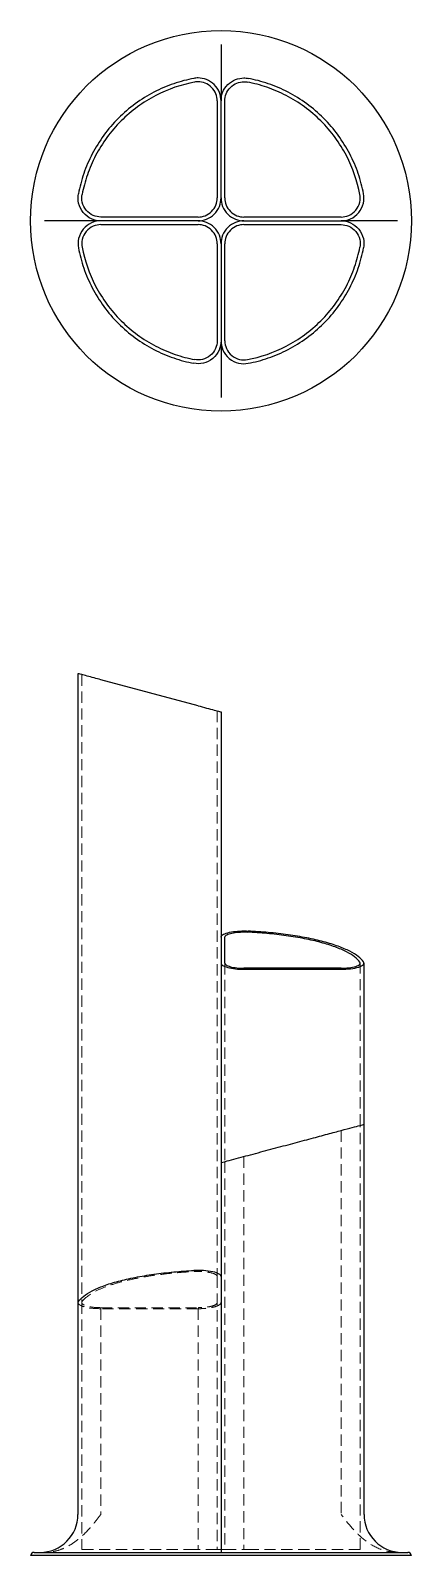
# Model space of a CAD drawing. Header units: millimetres. Extents: x 62 to 244, y 7 to 179.
# Drawn here: x 61.5 to 104.5, y 7.4 to 179.5 of the extents above.
import ezdxf

# ---------------------------------------------------------------- set-up
doc = ezdxf.new("R2010")
doc.units = ezdxf.units.MM
doc.linetypes.add('HIDDEN', pattern=[1.905, 1.27, -0.635])

msp = doc.modelspace()

# ---------------------------------------------------------------- linework, layer by layer
at = {"color": 7, "linetype": 'Continuous', "lineweight": 25}
for p, q in [((82.57, 171.54), (82.57, 160.58)), ((83, 160.58), (83, 171.54)), ((83.43, 160.58), (83.43, 171.54)), ((80.42, 158.43), (69.46, 158.43)), ((96.54, 158.43), (85.58, 158.43)), ((80.42, 158), (69.46, 158)), ((69.46, 157.57), (80.42, 157.57)), ((85.58, 158), (96.54, 158)), ((85.58, 157.57), (96.54, 157.57)), ((82.57, 155.42), (82.57, 144.46)), ((83, 155.42), (83, 144.46)), ((83.43, 144.46), (83.43, 155.42)), ((66.88, 106.92), (66.88, 35.97)), ((80.42, 103.3), (69.46, 106.23)), ((83, 102.61), (83, 74.27)), ((83.43, 74.27), (83.43, 77.2)), ((83, 74.27), (83, 51.76)), ((99.12, 56.08), (99.12, 74.27)), ((96.54, 73.69), (85.58, 73.69)), ((85.58, 73.58), (96.54, 73.58)), ((99.12, 12.08), (99.12, 56.08)), ((83, 51.76), (83, 38.91)), ((83, 38.91), (83, 12.08)), ((66.88, 35.97), (66.88, 12.08)), ((66.89, 35.97), (66.93, 36.1)), ((104.47, 7.44), (61.53, 7.44)), ((61.95, 7.79), (104.05, 7.79))]:
    msp.add_line(p, q, dxfattribs=at)
at = {"color": 7, "linetype": 'HIDDEN', "lineweight": 18}
for p, q in [((67.31, 106.81), (67.31, 35.97)), ((82.57, 102.72), (82.57, 38.91)), ((83.43, 74.27), (83.43, 51.88)), ((98.69, 55.96), (98.69, 74.27)), ((96.54, 55.39), (96.54, 12.08)), ((98.69, 8.13), (98.69, 55.96)), ((83.43, 51.88), (83.43, 8.13)), ((85.58, 52.45), (85.58, 8.13)), ((82.57, 38.91), (82.57, 8.13)), ((67.31, 35.97), (67.31, 8.13)), ((69.46, 35.4), (80.42, 35.4)), ((69.46, 35.28), (69.46, 12.08)), ((80.42, 35.28), (69.46, 35.28)), ((80.42, 35.28), (80.42, 8.13)), ((67.31, 8.13), (67.35, 8.13)), ((67.35, 8.13), (80.02, 8.13)), ((82.57, 8.13), (80.02, 8.13)), ((83, 8.13), (82.57, 8.13)), ((83.43, 8.13), (83, 8.13)), ((83.43, 8.13), (85.98, 8.13)), ((85.98, 8.13), (98.65, 8.13)), ((98.69, 8.13), (98.65, 8.13))]:
    msp.add_line(p, q, dxfattribs=at)
at = {"color": 7, "linetype": 'Continuous', "lineweight": 25}
msp.add_circle((83, 158), 21.47, dxfattribs=at)
for centre, radius, start, end in [((62.59, 12.08), 4.29, 270, 0), ((103.41, 12.08), 4.29, 180, 270), ((61.95, 7.36), 0.429, 90, 168.463), ((104.05, 7.36), 0.429, 11.537, 90)]:
    msp.add_arc(centre, radius, start, end, dxfattribs=at)
for points, knots in [([(83, 177.91), (83, 177.75), (83, 177.58), (83, 177.24), (83, 177.08), (83, 176.59), (83, 176.27), (83, 175.33), (83, 174.76), (83, 173.17), (83, 172.36), (83, 171.54)], [0, 0, 0, 0, 0.0625, 0.0625, 0.125, 0.125, 0.25, 0.25, 0.5, 0.5, 1, 1, 1, 1]), ([(79.94, 174.07), (79.19, 173.93), (78.43, 173.73), (76.92, 173.21), (76.17, 172.89), (74.72, 172.13), (74.01, 171.7), (72.66, 170.71), (72.02, 170.16), (70.84, 168.98), (70.29, 168.34), (69.3, 166.99), (68.87, 166.28), (68.11, 164.83), (67.79, 164.08), (67.27, 162.57), (67.07, 161.81), (66.93, 161.06)], [0, 0, 0, 0, 0.125, 0.125, 0.25, 0.25, 0.375, 0.375, 0.5, 0.5, 0.625, 0.625, 0.75, 0.75, 0.875, 0.875, 1, 1, 1, 1]), ([(83, 171.54), (83, 171.85), (82.94, 172.17), (82.69, 172.81), (82.5, 173.11), (81.99, 173.62), (81.69, 173.81), (81.05, 174.06), (80.73, 174.12), (80.42, 174.12)], [0, 0, 0, 0, 0.25, 0.25, 0.5, 0.5, 0.75, 0.75, 1, 1, 1, 1]), ([(83, 171.54), (83, 171.85), (83.06, 172.17), (83.31, 172.81), (83.5, 173.11), (84.01, 173.62), (84.31, 173.81), (84.95, 174.06), (85.27, 174.12), (85.58, 174.12)], [0, 0, 0, 0, 0.25, 0.25, 0.5, 0.5, 0.75, 0.75, 1, 1, 1, 1]), ([(99.07, 161.06), (98.93, 161.81), (98.73, 162.57), (98.21, 164.08), (97.89, 164.83), (97.13, 166.28), (96.7, 166.99), (95.71, 168.34), (95.16, 168.98), (93.98, 170.16), (93.34, 170.71), (91.99, 171.7), (91.28, 172.13), (89.83, 172.89), (89.08, 173.21), (87.57, 173.73), (86.81, 173.93), (86.06, 174.07)], [0, 0, 0, 0, 0.125, 0.125, 0.25, 0.25, 0.375, 0.375, 0.5, 0.5, 0.625, 0.625, 0.75, 0.75, 0.875, 0.875, 1, 1, 1, 1]), ([(80.02, 173.65), (78.55, 173.37), (77.06, 172.87), (74.94, 171.76), (74.25, 171.34), (72.94, 170.38), (72.31, 169.84), (71.16, 168.69), (70.62, 168.06), (69.66, 166.75), (69.24, 166.06), (68.5, 164.65), (68.19, 163.92), (67.68, 162.45), (67.49, 161.71), (67.35, 160.98)], [0, 0, 0, 0, 0.25, 0.25, 0.375, 0.375, 0.5, 0.5, 0.625, 0.625, 0.75, 0.75, 0.875, 0.875, 1, 1, 1, 1]), ([(82.57, 171.54), (82.57, 171.79), (82.52, 172.07), (82.32, 172.6), (82.15, 172.85), (81.73, 173.27), (81.48, 173.43), (80.95, 173.64), (80.68, 173.69), (80.42, 173.69)], [0, 0, 0, 0, 0.25, 0.25, 0.5, 0.5, 0.75, 0.75, 1, 1, 1, 1]), ([(83.43, 171.54), (83.43, 171.79), (83.48, 172.07), (83.68, 172.6), (83.85, 172.85), (84.27, 173.27), (84.52, 173.43), (85.05, 173.64), (85.32, 173.69), (85.58, 173.69)], [0, 0, 0, 0, 0.25, 0.25, 0.5, 0.5, 0.75, 0.75, 1, 1, 1, 1]), ([(98.65, 160.98), (98.37, 162.45), (97.87, 163.94), (96.76, 166.06), (96.34, 166.75), (95.38, 168.06), (94.84, 168.69), (93.69, 169.84), (93.06, 170.38), (91.75, 171.34), (91.06, 171.76), (89.65, 172.5), (88.92, 172.81), (87.45, 173.32), (86.71, 173.51), (85.98, 173.65)], [0, 0, 0, 0, 0.25, 0.25, 0.375, 0.375, 0.5, 0.5, 0.625, 0.625, 0.75, 0.75, 0.875, 0.875, 1, 1, 1, 1]), ([(69.46, 158), (69.13, 158), (68.76, 158.07), (68.06, 158.38), (67.73, 158.62), (67.22, 159.24), (67.04, 159.62), (66.86, 160.36), (66.87, 160.73), (66.93, 161.06)], [0, 0, 0, 0, 0.25, 0.25, 0.5, 0.5, 0.75, 0.75, 1, 1, 1, 1]), ([(69.46, 158.43), (69.18, 158.43), (68.88, 158.48), (68.3, 158.74), (68.02, 158.95), (67.59, 159.47), (67.44, 159.78), (67.29, 160.4), (67.3, 160.71), (67.35, 160.98)], [0, 0, 0, 0, 0.25, 0.25, 0.5, 0.5, 0.75, 0.75, 1, 1, 1, 1]), ([(80.42, 158), (80.73, 158), (81.05, 158.06), (81.69, 158.31), (81.99, 158.5), (82.5, 159.01), (82.69, 159.31), (82.94, 159.95), (83, 160.27), (83, 160.58)], [0, 0, 0, 0, 0.25, 0.25, 0.5, 0.5, 0.75, 0.75, 1, 1, 1, 1]), ([(80.42, 158.43), (80.68, 158.43), (80.95, 158.48), (81.48, 158.68), (81.73, 158.85), (82.15, 159.27), (82.32, 159.52), (82.52, 160.05), (82.57, 160.32), (82.57, 160.58)], [0, 0, 0, 0, 0.25, 0.25, 0.5, 0.5, 0.75, 0.75, 1, 1, 1, 1]), ([(83, 160.58), (83, 160.27), (83.06, 159.95), (83.31, 159.31), (83.5, 159.01), (84.01, 158.5), (84.31, 158.31), (84.95, 158.06), (85.27, 158), (85.58, 158)], [0, 0, 0, 0, 0.25, 0.25, 0.5, 0.5, 0.75, 0.75, 1, 1, 1, 1]), ([(83.43, 160.58), (83.43, 160.32), (83.48, 160.05), (83.68, 159.52), (83.85, 159.27), (84.27, 158.85), (84.52, 158.68), (85.05, 158.48), (85.32, 158.43), (85.58, 158.43)], [0, 0, 0, 0, 0.25, 0.25, 0.5, 0.5, 0.75, 0.75, 1, 1, 1, 1]), ([(96.54, 158), (96.87, 158), (97.24, 158.07), (97.94, 158.38), (98.27, 158.62), (98.78, 159.24), (98.96, 159.62), (99.14, 160.36), (99.13, 160.73), (99.07, 161.06)], [0, 0, 0, 0, 0.25, 0.25, 0.5, 0.5, 0.75, 0.75, 1, 1, 1, 1]), ([(96.54, 158.43), (96.82, 158.43), (97.12, 158.48), (97.7, 158.74), (97.98, 158.95), (98.41, 159.47), (98.56, 159.78), (98.71, 160.4), (98.7, 160.71), (98.65, 160.98)], [0, 0, 0, 0, 0.25, 0.25, 0.5, 0.5, 0.75, 0.75, 1, 1, 1, 1]), ([(69.46, 158), (69.26, 158), (69.05, 158), (68.64, 158), (68.43, 158), (67.77, 158), (67.3, 158), (66.51, 158), (66.23, 158), (65.66, 158), (65.36, 158), (64.74, 158), (64.41, 158), (63.92, 158), (63.76, 158), (63.51, 158), (63.42, 158), (63.26, 158), (63.17, 158), (63.09, 158)], [0, 0, 0, 0, 0.125, 0.125, 0.25, 0.25, 0.5, 0.5, 0.625, 0.625, 0.75, 0.75, 0.875, 0.875, 0.9375, 0.9375, 0.96875, 0.96875, 1, 1, 1, 1]), ([(69.46, 158), (69.13, 158), (68.76, 157.93), (68.06, 157.62), (67.73, 157.38), (67.22, 156.76), (67.04, 156.38), (66.86, 155.64), (66.87, 155.27), (66.93, 154.94)], [0, 0, 0, 0, 0.25, 0.25, 0.5, 0.5, 0.75, 0.75, 1, 1, 1, 1]), ([(69.46, 157.57), (69.18, 157.57), (68.88, 157.52), (68.3, 157.26), (68.02, 157.05), (67.59, 156.53), (67.44, 156.22), (67.29, 155.6), (67.3, 155.29), (67.35, 155.02)], [0, 0, 0, 0, 0.25, 0.25, 0.5, 0.5, 0.75, 0.75, 1, 1, 1, 1]), ([(83, 155.42), (83, 155.73), (82.94, 156.05), (82.69, 156.69), (82.5, 156.99), (81.99, 157.5), (81.69, 157.69), (81.05, 157.94), (80.73, 158), (80.42, 158)], [0, 0, 0, 0, 0.25, 0.25, 0.5, 0.5, 0.75, 0.75, 1, 1, 1, 1]), ([(82.57, 155.42), (82.57, 155.68), (82.52, 155.95), (82.32, 156.48), (82.15, 156.73), (81.73, 157.15), (81.48, 157.32), (80.95, 157.52), (80.68, 157.57), (80.42, 157.57)], [0, 0, 0, 0, 0.25, 0.25, 0.5, 0.5, 0.75, 0.75, 1, 1, 1, 1]), ([(85.58, 158), (85.27, 158), (84.95, 157.94), (84.31, 157.69), (84.01, 157.5), (83.5, 156.99), (83.31, 156.69), (83.06, 156.05), (83, 155.73), (83, 155.42)], [0, 0, 0, 0, 0.25, 0.25, 0.5, 0.5, 0.75, 0.75, 1, 1, 1, 1]), ([(85.58, 157.57), (85.32, 157.57), (85.05, 157.52), (84.52, 157.32), (84.27, 157.15), (83.85, 156.73), (83.68, 156.48), (83.48, 155.95), (83.43, 155.68), (83.43, 155.42)], [0, 0, 0, 0, 0.25, 0.25, 0.5, 0.5, 0.75, 0.75, 1, 1, 1, 1]), ([(96.54, 158), (96.87, 158), (97.24, 157.93), (97.94, 157.62), (98.27, 157.38), (98.78, 156.76), (98.96, 156.38), (99.14, 155.64), (99.13, 155.27), (99.07, 154.94)], [0, 0, 0, 0, 0.25, 0.25, 0.5, 0.5, 0.75, 0.75, 1, 1, 1, 1]), ([(102.91, 158), (102.75, 158), (102.58, 158), (102.24, 158), (102.08, 158), (101.59, 158), (101.27, 158), (100.33, 158), (99.76, 158), (98.17, 158), (97.36, 158), (96.54, 158)], [0, 0, 0, 0, 0.0625, 0.0625, 0.125, 0.125, 0.25, 0.25, 0.5, 0.5, 1, 1, 1, 1]), ([(96.54, 157.57), (96.82, 157.57), (97.12, 157.52), (97.7, 157.26), (97.98, 157.05), (98.41, 156.53), (98.56, 156.22), (98.71, 155.6), (98.7, 155.29), (98.65, 155.02)], [0, 0, 0, 0, 0.25, 0.25, 0.5, 0.5, 0.75, 0.75, 1, 1, 1, 1]), ([(66.93, 154.94), (67.07, 154.19), (67.27, 153.43), (67.79, 151.92), (68.11, 151.17), (68.87, 149.72), (69.3, 149.01), (70.29, 147.66), (70.84, 147.02), (72.02, 145.84), (72.66, 145.29), (74.01, 144.3), (74.72, 143.87), (76.17, 143.11), (76.92, 142.79), (78.43, 142.27), (79.19, 142.07), (79.94, 141.93)], [0, 0, 0, 0, 0.125, 0.125, 0.25, 0.25, 0.375, 0.375, 0.5, 0.5, 0.625, 0.625, 0.75, 0.75, 0.875, 0.875, 1, 1, 1, 1]), ([(67.35, 155.02), (67.63, 153.55), (68.13, 152.06), (69.24, 149.94), (69.66, 149.25), (70.62, 147.94), (71.16, 147.31), (72.31, 146.16), (72.94, 145.62), (74.25, 144.66), (74.94, 144.24), (76.35, 143.5), (77.08, 143.19), (78.55, 142.68), (79.29, 142.49), (80.02, 142.35)], [0, 0, 0, 0, 0.25, 0.25, 0.375, 0.375, 0.5, 0.5, 0.625, 0.625, 0.75, 0.75, 0.875, 0.875, 1, 1, 1, 1]), ([(85.98, 142.35), (87.45, 142.63), (88.94, 143.13), (91.06, 144.24), (91.75, 144.66), (93.06, 145.62), (93.69, 146.16), (94.84, 147.31), (95.38, 147.94), (96.34, 149.25), (96.76, 149.94), (97.5, 151.35), (97.81, 152.08), (98.32, 153.55), (98.51, 154.29), (98.65, 155.02)], [0, 0, 0, 0, 0.25, 0.25, 0.375, 0.375, 0.5, 0.5, 0.625, 0.625, 0.75, 0.75, 0.875, 0.875, 1, 1, 1, 1]), ([(86.06, 141.93), (86.81, 142.07), (87.57, 142.27), (89.08, 142.79), (89.83, 143.11), (91.28, 143.87), (91.99, 144.3), (93.34, 145.29), (93.98, 145.84), (95.16, 147.02), (95.71, 147.66), (96.7, 149.01), (97.13, 149.72), (97.89, 151.17), (98.21, 151.92), (98.73, 153.43), (98.93, 154.19), (99.07, 154.94)], [0, 0, 0, 0, 0.125, 0.125, 0.25, 0.25, 0.375, 0.375, 0.5, 0.5, 0.625, 0.625, 0.75, 0.75, 0.875, 0.875, 1, 1, 1, 1]), ([(83, 144.46), (83, 144.13), (82.93, 143.76), (82.62, 143.06), (82.38, 142.73), (81.76, 142.22), (81.38, 142.04), (80.64, 141.86), (80.27, 141.87), (79.94, 141.93)], [0, 0, 0, 0, 0.25, 0.25, 0.5, 0.5, 0.75, 0.75, 1, 1, 1, 1]), ([(82.57, 144.46), (82.57, 144.18), (82.52, 143.88), (82.26, 143.3), (82.05, 143.02), (81.53, 142.59), (81.22, 142.44), (80.6, 142.29), (80.29, 142.3), (80.02, 142.35)], [0, 0, 0, 0, 0.25, 0.25, 0.5, 0.5, 0.75, 0.75, 1, 1, 1, 1]), ([(83, 144.46), (83, 144.13), (83.07, 143.76), (83.38, 143.06), (83.62, 142.73), (84.24, 142.22), (84.62, 142.04), (85.36, 141.86), (85.73, 141.87), (86.06, 141.93)], [0, 0, 0, 0, 0.25, 0.25, 0.5, 0.5, 0.75, 0.75, 1, 1, 1, 1]), ([(83, 144.46), (83, 144.26), (83, 144.05), (83, 143.64), (83, 143.43), (83, 142.77), (83, 142.3), (83, 141.51), (83, 141.23), (83, 140.66), (83, 140.36), (83, 139.74), (83, 139.41), (83, 138.92), (83, 138.76), (83, 138.51), (83, 138.42), (83, 138.26), (83, 138.17), (83, 138.09)], [0, 0, 0, 0, 0.125, 0.125, 0.25, 0.25, 0.5, 0.5, 0.625, 0.625, 0.75, 0.75, 0.875, 0.875, 0.9375, 0.9375, 0.96875, 0.96875, 1, 1, 1, 1]), ([(83.43, 144.46), (83.43, 144.18), (83.48, 143.88), (83.74, 143.3), (83.95, 143.02), (84.47, 142.59), (84.78, 142.44), (85.4, 142.29), (85.71, 142.3), (85.98, 142.35)], [0, 0, 0, 0, 0.25, 0.25, 0.5, 0.5, 0.75, 0.75, 1, 1, 1, 1]), ([(69.46, 106.23), (69.2, 106.3), (68.65, 106.45), (67.88, 106.66), (67.3, 106.81), (66.99, 106.9), (66.87, 106.93), (66.89, 106.92), (66.89, 106.92)], [0, 0, 0, 0, 0.198069, 0.414067, 0.636414, 0.807402, 0.969039, 1, 1, 1, 1]), ([(80.42, 103.3), (80.73, 103.21), (81.05, 103.13), (81.69, 102.96), (81.99, 102.88), (82.5, 102.74), (82.69, 102.69), (82.94, 102.62), (83, 102.61), (83, 102.61)], [0, 0, 0, 0, 0.25, 0.25, 0.5, 0.5, 0.75, 0.75, 1, 1, 1, 1]), ([(83, 77.2), (83, 77.29), (83.06, 77.37), (83.31, 77.54), (83.5, 77.63), (84.01, 77.76), (84.31, 77.81), (84.95, 77.88), (85.27, 77.9), (85.58, 77.9)], [0, 0, 0, 0, 0.25, 0.25, 0.5, 0.5, 0.75, 0.75, 1, 1, 1, 1]), ([(83.43, 77.2), (83.43, 77.27), (83.48, 77.35), (83.68, 77.49), (83.85, 77.56), (84.27, 77.67), (84.52, 77.71), (85.05, 77.77), (85.32, 77.78), (85.58, 77.78)], [0, 0, 0, 0, 0.25, 0.25, 0.5, 0.5, 0.75, 0.75, 1, 1, 1, 1]), ([(98.65, 74.37), (98.37, 74.77), (97.87, 75.17), (96.76, 75.74), (96.34, 75.92), (95.38, 76.27), (94.84, 76.44), (93.69, 76.75), (93.06, 76.89), (91.75, 77.15), (91.06, 77.26), (89.65, 77.46), (88.92, 77.54), (87.45, 77.68), (86.71, 77.73), (85.98, 77.77)], [0, 0, 0, 0, 0.25, 0.25, 0.375, 0.375, 0.5, 0.5, 0.625, 0.625, 0.75, 0.75, 0.875, 0.875, 1, 1, 1, 1]), ([(99.07, 74.4), (98.93, 74.6), (98.73, 74.8), (98.21, 75.2), (97.89, 75.41), (97.13, 75.8), (96.7, 75.98), (95.71, 76.35), (95.16, 76.52), (93.98, 76.84), (93.34, 76.98), (91.99, 77.25), (91.28, 77.36), (89.83, 77.57), (89.08, 77.65), (87.57, 77.79), (86.81, 77.84), (86.06, 77.88)], [0, 0, 0, 0, 0.125, 0.125, 0.25, 0.25, 0.375, 0.375, 0.5, 0.5, 0.625, 0.625, 0.75, 0.75, 0.875, 0.875, 1, 1, 1, 1]), ([(83, 74.27), (83, 74.19), (83.06, 74.1), (83.31, 73.93), (83.5, 73.85), (84.01, 73.71), (84.31, 73.66), (84.95, 73.59), (85.27, 73.58), (85.58, 73.58)], [0, 0, 0, 0, 0.25, 0.25, 0.5, 0.5, 0.75, 0.75, 1, 1, 1, 1]), ([(83.43, 74.27), (83.43, 74.2), (83.48, 74.13), (83.68, 73.98), (83.85, 73.92), (84.27, 73.8), (84.52, 73.76), (85.05, 73.7), (85.32, 73.69), (85.58, 73.69)], [0, 0, 0, 0, 0.25, 0.25, 0.5, 0.5, 0.75, 0.75, 1, 1, 1, 1]), ([(96.54, 73.58), (96.87, 73.58), (97.24, 73.59), (97.94, 73.68), (98.27, 73.74), (98.78, 73.91), (98.96, 74.01), (99.14, 74.21), (99.13, 74.31), (99.07, 74.4)], [0, 0, 0, 0, 0.25, 0.25, 0.5, 0.5, 0.75, 0.75, 1, 1, 1, 1]), ([(96.54, 73.69), (96.82, 73.69), (97.12, 73.71), (97.7, 73.78), (97.98, 73.83), (98.41, 73.97), (98.56, 74.05), (98.71, 74.22), (98.7, 74.3), (98.65, 74.37)], [0, 0, 0, 0, 0.25, 0.25, 0.5, 0.5, 0.75, 0.75, 1, 1, 1, 1]), ([(86.06, 52.58), (86.81, 52.78), (87.57, 52.99), (89.08, 53.39), (89.83, 53.59), (91.28, 53.98), (91.99, 54.17), (93.34, 54.53), (93.98, 54.7), (95.16, 55.02), (95.71, 55.17), (96.7, 55.43), (97.13, 55.55), (97.89, 55.75), (98.21, 55.84), (98.73, 55.98), (98.93, 56.03), (99.07, 56.07)], [0, 0, 0, 0, 0.125, 0.125, 0.25, 0.25, 0.375, 0.375, 0.5, 0.5, 0.625, 0.625, 0.75, 0.75, 0.875, 0.875, 1, 1, 1, 1]), ([(83, 51.76), (83, 51.76), (83.07, 51.78), (83.38, 51.86), (83.62, 51.93), (84.24, 52.09), (84.62, 52.19), (85.36, 52.39), (85.73, 52.49), (86.06, 52.58)], [0, 0, 0, 0, 0.25, 0.25, 0.5, 0.5, 0.75, 0.75, 1, 1, 1, 1]), ([(66.93, 36.1), (67.07, 36.31), (67.27, 36.51), (67.79, 36.91), (68.11, 37.11), (68.87, 37.5), (69.3, 37.69), (70.29, 38.05), (70.84, 38.23), (72.02, 38.54), (72.66, 38.69), (74.01, 38.95), (74.72, 39.07), (76.17, 39.27), (76.92, 39.36), (78.43, 39.5), (79.19, 39.55), (79.94, 39.59)], [0, 0, 0, 0, 0.125, 0.125, 0.25, 0.25, 0.375, 0.375, 0.5, 0.5, 0.625, 0.625, 0.75, 0.75, 0.875, 0.875, 1, 1, 1, 1]), ([(83, 38.91), (83, 39), (82.93, 39.1), (82.62, 39.29), (82.38, 39.38), (81.76, 39.51), (81.38, 39.56), (80.64, 39.61), (80.27, 39.61), (79.94, 39.59)], [0, 0, 0, 0, 0.25, 0.25, 0.5, 0.5, 0.75, 0.75, 1, 1, 1, 1]), ([(83, 12.08), (83, 11.82), (83, 11.56), (83, 11.04), (83, 10.78), (83, 10.04), (83, 9.57), (83, 8.96), (83, 8.77), (83, 8.43), (83, 8.29), (83, 8.04), (83, 7.95), (83, 7.85), (83, 7.83), (83, 7.8), (83, 7.8), (83, 7.79), (83, 7.79), (83, 7.79)], [0, 0, 0, 0, 0.125, 0.125, 0.25, 0.25, 0.5, 0.5, 0.625, 0.625, 0.75, 0.75, 0.875, 0.875, 0.9375, 0.9375, 0.96875, 0.96875, 1, 1, 1, 1])]:
    msp.add_open_spline(points, degree=3, knots=knots, dxfattribs=at)
for points in [[(80.42, 174.12), (80.26, 174.12), (80.1, 174.1), (79.94, 174.07)], [(85.58, 174.12), (85.74, 174.12), (85.9, 174.1), (86.06, 174.07)], [(80.42, 173.69), (80.29, 173.69), (80.15, 173.68), (80.02, 173.65)], [(85.58, 173.69), (85.71, 173.69), (85.85, 173.68), (85.98, 173.65)], [(85.58, 77.9), (85.74, 77.9), (85.9, 77.89), (86.06, 77.88)], [(85.58, 77.78), (85.71, 77.78), (85.85, 77.78), (85.98, 77.77)]]:
    msp.add_open_spline(points, degree=3, dxfattribs=at)
at = {"color": 7, "linetype": 'HIDDEN', "lineweight": 18}
for points, knots in [([(67.35, 36.08), (67.63, 36.48), (68.13, 36.88), (69.24, 37.45), (69.66, 37.63), (70.62, 37.98), (71.16, 38.15), (72.31, 38.46), (72.94, 38.6), (74.25, 38.86), (74.94, 38.97), (76.35, 39.17), (77.08, 39.25), (78.55, 39.39), (79.29, 39.44), (80.02, 39.48)], [0, 0, 0, 0, 0.25, 0.25, 0.375, 0.375, 0.5, 0.5, 0.625, 0.625, 0.75, 0.75, 0.875, 0.875, 1, 1, 1, 1]), ([(82.57, 38.91), (82.57, 38.99), (82.52, 39.07), (82.26, 39.22), (82.05, 39.3), (81.53, 39.41), (81.22, 39.45), (80.6, 39.49), (80.29, 39.49), (80.02, 39.48)], [0, 0, 0, 0, 0.25, 0.25, 0.5, 0.5, 0.75, 0.75, 1, 1, 1, 1]), ([(69.46, 35.28), (69.19, 35.29), (68.64, 35.3), (67.87, 35.41), (67.3, 35.58), (66.99, 35.76), (66.87, 35.89), (66.89, 35.96), (66.89, 35.97)], [0, 0, 0, 0, 0.191641, 0.403331, 0.626182, 0.800971, 0.967955, 1, 1, 1, 1]), ([(69.46, 35.4), (69.18, 35.4), (68.88, 35.41), (68.3, 35.48), (68.02, 35.54), (67.59, 35.68), (67.44, 35.76), (67.29, 35.93), (67.3, 36.01), (67.35, 36.08)], [0, 0, 0, 0, 0.25, 0.25, 0.5, 0.5, 0.75, 0.75, 1, 1, 1, 1]), ([(83, 35.97), (83, 35.89), (82.94, 35.81), (82.69, 35.64), (82.5, 35.55), (81.99, 35.42), (81.69, 35.37), (81.05, 35.3), (80.73, 35.28), (80.42, 35.28)], [0, 0, 0, 0, 0.25, 0.25, 0.5, 0.5, 0.75, 0.75, 1, 1, 1, 1]), ([(82.57, 35.97), (82.57, 35.91), (82.52, 35.83), (82.32, 35.69), (82.15, 35.62), (81.73, 35.51), (81.48, 35.47), (80.95, 35.41), (80.68, 35.4), (80.42, 35.4)], [0, 0, 0, 0, 0.25, 0.25, 0.5, 0.5, 0.75, 0.75, 1, 1, 1, 1]), ([(69.46, 12.08), (69.26, 11.82), (69.05, 11.56), (68.64, 11.04), (68.43, 10.78), (67.77, 10.04), (67.3, 9.57), (66.51, 8.96), (66.23, 8.77), (65.66, 8.43), (65.36, 8.29), (64.74, 8.04), (64.41, 7.95), (63.92, 7.85), (63.76, 7.83), (63.51, 7.8), (63.42, 7.8), (63.26, 7.79), (63.17, 7.79), (63.09, 7.79)], [0, 0, 0, 0, 0.125, 0.125, 0.25, 0.25, 0.5, 0.5, 0.625, 0.625, 0.75, 0.75, 0.875, 0.875, 0.9375, 0.9375, 0.96875, 0.96875, 1, 1, 1, 1]), ([(102.91, 7.79), (102.75, 7.79), (102.58, 7.8), (102.24, 7.83), (102.08, 7.85), (101.59, 7.95), (101.27, 8.04), (100.33, 8.41), (99.76, 8.75), (98.17, 9.98), (97.36, 11.03), (96.54, 12.08)], [0, 0, 0, 0, 0.0625, 0.0625, 0.125, 0.125, 0.25, 0.25, 0.5, 0.5, 1, 1, 1, 1])]:
    msp.add_open_spline(points, degree=3, knots=knots, dxfattribs=at)

doc.saveas('drawing.dxf')
